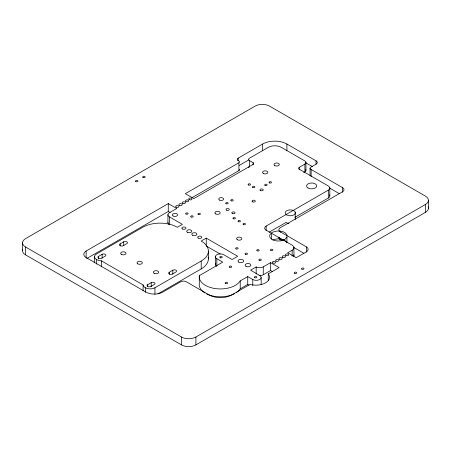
<?xml version="1.0" encoding="UTF-8"?>
<svg xmlns="http://www.w3.org/2000/svg" width="451" height="451" viewBox="0 0 451 451"><rect width="100%" height="100%" fill="white"/><g stroke="black" fill="none" stroke-linecap="round" stroke-linejoin="round"><path stroke-width="0.68" d="M299.176 169.334L299.199 167.344L304.904 164.046A3.918 2.261 0 0 0 304.667 160.849L281.221 147.314A9.121 5.265 0 0 0 268.322 147.314L249.55 158.149A3.061 1.77 0 0 0 249.55 160.652L249.55 167.214M238.139 160.804L238.184 158.149L262.634 144.032A17.161 9.911 0 0 1 286.909 144.032L316.038 160.849A3.918 2.261 0 0 1 316.275 164.046L310.57 167.344A2.683 1.55 0 0 0 311.145 169.508L311.145 176.73M286.926 237.265L284.654 239.537L280.719 240.845A8.778 5.068 0 0 1 269.969 234.638L272.241 232.366C276.159 230.534 280.748 230.523 284.654 232.366L286.926 234.638L286.926 242.193M303.743 172.598L304.904 171.921A3.918 2.261 0 0 0 305.575 169.441M169.429 224.085L169.429 216.863A5.102 2.948 0 0 1 169.429 212.697L176.73 208.48L168.279 203.604L86.135 251.027A8.039 4.64 0 0 0 86.135 257.589L145.82 292.045A12.059 6.962 0 0 0 162.873 292.045L180.648 281.785A4.02 2.323 0 0 1 186.331 281.785L209.067 294.909A16.078 9.279 0 0 0 231.803 294.909L249.961 284.429A13.767 7.949 0 0 0 265.521 282.845A13.767 7.949 0 0 0 268.26 273.864L279.101 267.584L270.572 262.662L263.271 266.879A5.017 2.898 0 0 1 256.179 266.953L250.553 270.2L259.72 275.493A4.899 2.83 0 0 1 259.72 279.496A4.899 2.83 0 0 1 252.785 279.496L247.734 276.576L240.225 280.911A21.141 12.205 0 0 1 215.775 288.646A21.141 12.205 0 0 1 199.297 275.662L222.726 262.138L216.835 258.739A4.899 2.83 0 0 1 216.835 254.736A4.899 2.83 0 0 1 223.769 254.736L232.062 259.528L237.694 256.275L206.242 238.122L201.191 241.037A24.501 14.144 0 0 1 201.191 261.044L201.191 268.92L157.98 293.866M238.184 158.149A3.061 1.77 0 0 0 238.184 160.652L238.912 161.069A2.041 1.178 0 0 1 238.912 162.738L185.327 193.671L193.857 198.592L253.124 164.378A2.041 1.178 0 0 0 253.124 162.71L249.55 160.652M239.244 165.416L248.839 159.874M86.744 258.547L168.279 211.48L170.089 212.522M192.025 197.679L238.912 170.613A2.041 1.178 0 0 0 239.301 169.26M98.589 256.343L102.112 254.308A2.21 1.274 0 0 1 105.235 254.308A2.21 1.274 0 0 1 105.235 256.112L101.712 258.147A2.21 1.274 0 0 1 98.589 258.147A2.21 1.274 0 0 1 98.589 256.343L98.589 258.97M120.186 243.873L123.709 241.837A2.21 1.274 0 0 1 126.832 241.837A2.21 1.274 0 0 1 126.832 243.641L123.309 245.677A2.21 1.274 0 0 1 120.186 245.677A2.21 1.274 0 0 1 120.186 243.873L120.186 245.84M147.697 284.694L151.22 282.659A2.21 1.274 0 0 1 154.343 282.659A2.21 1.274 0 0 1 154.343 284.463L150.82 286.498A2.21 1.274 0 0 1 147.697 286.498A2.21 1.274 0 0 1 147.697 284.694L147.697 286.667M169.3 272.224L172.823 270.188A2.21 1.274 0 0 1 175.946 270.188A2.21 1.274 0 0 1 175.946 271.992L172.417 274.028A2.21 1.274 0 0 1 169.3 274.028A2.21 1.274 0 0 1 169.3 272.224L169.3 274.197M169.429 216.863L182.424 224.367L177.367 227.281A24.501 14.144 0 0 0 142.719 227.281L96.463 253.986A6.737 3.89 0 0 0 96.463 259.488A7.932 4.578 0 0 0 101.374 260.825L143.097 284.914A7.853 4.533 0 0 0 145.369 287.721A6.765 3.907 0 0 0 154.935 287.749L201.191 261.044M266.158 230.63L266.158 226.036L328.311 190.153A5.102 2.948 0 0 0 328.311 185.987L299.774 169.508A2.683 1.55 0 0 1 299.199 167.344M269.202 232.152L286.227 222.326L286.689 222.788A5.102 2.948 0 0 0 288.978 223.549M294.926 217.303L328.311 198.028A5.102 2.948 0 0 0 329.416 194.815M266.158 226.036A5.102 2.948 0 0 0 266.158 230.202L292.147 245.203A6.128 3.535 0 0 1 292.147 250.204L287.699 252.774L296.222 257.696L306.359 251.85A6.128 3.535 0 0 0 306.359 246.844L280.37 231.842A5.102 2.948 0 0 1 279.4 231.064L279.265 230.884A5.102 2.948 0 0 1 280.37 227.676L342.518 191.793A5.102 2.948 0 0 0 342.518 187.627L311.145 169.508M259.099 275.617A5.017 2.898 0 0 0 263.271 274.755L270.572 270.538L272.398 271.592M236.403 292.558A21.141 12.205 0 0 0 240.225 288.787L247.734 284.451L248.856 285.1M25.538 246.985L181.465 337.01A10.21 5.897 0 0 0 195.903 337.01L425.462 204.472A10.21 5.897 0 0 0 425.462 196.14L269.535 106.115A10.21 5.897 0 0 0 255.097 106.115L25.538 238.652A10.21 5.897 0 0 0 25.538 246.985L25.538 254.86L181.465 344.885A10.21 5.897 0 0 0 195.903 344.885L425.462 212.348A10.21 5.897 0 0 0 428.253 207.032M272.894 240.028C276.621 238.314 280.973 238.556 284.654 240.242L286.926 242.514M305.722 162.772L312.396 166.622M329.247 187.836L339.502 193.761M282.157 240.749L280.37 239.718A5.102 2.948 0 0 1 279.4 238.94L279.265 238.759A5.102 2.948 0 0 1 278.921 237.249M293.607 247.362L303.929 253.321M206.242 245.998L220.156 254.026M428.45 200.306L428.45 208.182M425.462 204.472L425.462 212.348M342.518 187.627L342.518 192.222M329.805 188.067L329.805 195.943M328.311 190.153L328.311 198.028M316.038 160.849L316.038 164.13M310.046 168.291L310.046 175.512M306.359 246.844L306.359 252.098M305.936 162.569L305.936 170.444M304.904 164.046L304.904 171.921M295.23 212.066L295.23 219.496M293.939 247.706L293.939 255.582M292.147 250.204L292.147 256.112M286.909 144.032L286.909 150.595M280.719 231.059L280.719 232.372M279.4 237.626L279.4 238.94M279.265 237.451L279.265 238.759M271.389 233.218L271.389 239.126M270.572 262.662L270.572 270.538M268.26 273.864L268.26 280.426M263.271 266.879L263.271 274.755M262.634 144.032L262.634 150.595M261.152 277.495L261.152 284.711M256.179 266.953L256.179 274.169M253.124 162.71L253.124 164.677M252.785 279.496L252.785 285.398M247.734 276.576L247.734 284.451M240.225 280.911L240.225 288.787M238.912 162.738L238.912 170.613M216.835 258.739L216.835 265.96M215.403 256.737L215.403 264.613M208.368 251.038L208.368 258.913M206.242 238.122L206.242 245.338M199.297 275.662L199.297 283.538A21.141 12.205 0 0 0 202.82 291.419M195.903 337.01L195.903 344.885M181.465 337.01L181.465 344.885M172.823 270.188L172.823 274.129M168.279 203.604L168.279 211.48M167.935 214.783L167.935 222.659M154.935 287.749L154.935 294.311M151.22 282.659L151.22 286.599M145.369 287.721L145.369 292.316M143.097 284.914L143.097 290.822M123.709 241.837L123.709 245.778M102.112 254.308L102.112 258.248M101.374 260.825L101.374 266.733M96.463 259.488L96.463 264.083M94.49 256.737L94.49 262.645M86.135 251.027L86.135 257.589M22.55 242.818L22.55 250.694M25.538 254.86A10.21 5.897 0 0 1 22.747 249.544M234.638 293.612A21.141 12.205 0 0 1 206.761 293.956M204.923 292.947A21.141 12.205 0 0 1 203.305 291.82M216.412 266.338A4.899 2.83 0 0 1 215.775 263.531M208.159 257.07A24.501 14.144 0 0 1 201.191 268.92M168.99 224.451A5.102 2.948 0 0 1 167.975 222.27M248.681 167.507A3.061 1.77 0 0 1 248.76 166.819M293.827 254.894A6.128 3.535 0 0 1 293.731 256.495M243.405 224.564A1.223 0.705 0 0 0 245.451 224.243A1.223 0.705 0 0 0 243.952 223.38A1.223 0.705 0 0 0 243.405 224.564M238.821 262.183A2.864 1.652 0 0 0 243.613 261.439A2.864 1.652 0 0 0 240.107 259.421A2.864 1.652 0 0 0 238.821 262.183M257.121 250.818A1.223 0.705 0 0 0 259.167 250.502A1.223 0.705 0 0 0 257.668 249.64A1.223 0.705 0 0 0 257.121 250.818M187.453 232.271A2.554 1.477 0 0 0 191.726 231.611A2.554 1.477 0 0 0 188.597 229.801A2.554 1.477 0 0 0 187.453 232.271M198.277 238.105A2.041 1.178 0 0 0 201.693 237.576A2.041 1.178 0 0 0 199.195 236.132A2.041 1.178 0 0 0 198.277 238.105M192.571 235.23A2.554 1.477 0 0 0 196.85 234.571A2.554 1.477 0 0 0 193.716 232.761A2.554 1.477 0 0 0 192.571 235.23M272.917 262.978A1.629 0.941 0 0 0 275.646 262.555A1.629 0.941 0 0 0 273.65 261.4A1.629 0.941 0 0 0 272.917 262.978M154.163 273.295A2.655 1.533 0 0 0 158.605 272.607A2.655 1.533 0 0 0 155.353 270.73A2.655 1.533 0 0 0 154.163 273.295M245.97 266.31A2.864 1.652 0 0 0 250.756 265.566A2.864 1.652 0 0 0 247.249 263.542A2.864 1.652 0 0 0 245.97 266.31M282.659 257.352A1.629 0.941 0 0 0 285.387 256.929A1.629 0.941 0 0 0 283.391 255.773A1.629 0.941 0 0 0 282.659 257.352M276.164 261.101A1.629 0.941 0 0 0 278.893 260.678A1.629 0.941 0 0 0 276.891 259.528A1.629 0.941 0 0 0 276.164 261.101M279.411 259.224A1.629 0.941 0 0 0 282.146 258.801A1.629 0.941 0 0 0 280.144 257.651A1.629 0.941 0 0 0 279.411 259.224M185.925 201.507A1.629 0.941 0 0 0 188.659 201.084A1.629 0.941 0 0 0 186.658 199.928A1.629 0.941 0 0 0 185.925 201.507M179.43 205.256A1.629 0.941 0 0 0 182.159 204.833A1.629 0.941 0 0 0 180.163 203.677A1.629 0.941 0 0 0 179.43 205.256M182.683 203.378A1.629 0.941 0 0 0 185.412 202.956A1.629 0.941 0 0 0 183.416 201.8A1.629 0.941 0 0 0 182.683 203.378M189.178 199.63A1.629 0.941 0 0 0 191.906 199.207A1.629 0.941 0 0 0 189.91 198.051A1.629 0.941 0 0 0 189.178 199.63M176.183 207.127A1.629 0.941 0 0 0 178.917 206.705A1.629 0.941 0 0 0 176.916 205.555A1.629 0.941 0 0 0 176.183 207.127M285.911 255.475A1.629 0.941 0 0 0 288.64 255.052A1.629 0.941 0 0 0 286.644 253.896A1.629 0.941 0 0 0 285.911 255.475M182.469 228.978A2.041 1.178 0 0 0 185.885 228.448A2.041 1.178 0 0 0 183.388 227.005A2.041 1.178 0 0 0 182.469 228.978M137.814 263.852A2.655 1.533 0 0 0 142.251 263.164A2.655 1.533 0 0 0 139.004 261.292A2.655 1.533 0 0 0 137.814 263.852M173.094 215.978A2.655 1.533 0 0 0 177.531 215.29A2.655 1.533 0 0 0 174.283 213.413A2.655 1.533 0 0 0 173.094 215.978M215.685 213.892A2.655 1.533 0 0 0 220.122 213.205A2.655 1.533 0 0 0 216.875 211.333A2.655 1.533 0 0 0 215.685 213.892M259.207 260.295A1.223 0.705 0 0 0 261.253 259.973A1.223 0.705 0 0 0 259.753 259.111A1.223 0.705 0 0 0 259.207 260.295M237.339 239.735A2.655 1.533 0 0 0 241.775 239.047A2.655 1.533 0 0 0 238.528 237.17A2.655 1.533 0 0 0 237.339 239.735M274.789 165.602A2.655 1.533 0 0 0 279.225 164.914A2.655 1.533 0 0 0 275.978 163.036A2.655 1.533 0 0 0 274.789 165.602M270.837 250.401A1.223 0.705 0 0 0 272.878 250.085A1.223 0.705 0 0 0 271.384 249.223A1.223 0.705 0 0 0 270.837 250.401M121.46 254.409A2.655 1.533 0 0 0 125.897 253.727A2.655 1.533 0 0 0 122.649 251.85A2.655 1.533 0 0 0 121.46 254.409M186.026 214.05A1.223 0.705 0 0 0 188.067 213.735A1.223 0.705 0 0 0 186.573 212.872A1.223 0.705 0 0 0 186.026 214.05M191.077 216.965A1.223 0.705 0 0 0 193.124 216.649A1.223 0.705 0 0 0 191.624 215.787A1.223 0.705 0 0 0 191.077 216.965M245.412 254.308A1.223 0.705 0 0 0 247.458 253.992A1.223 0.705 0 0 0 245.958 253.129A1.223 0.705 0 0 0 245.412 254.308M238.353 221.644A1.223 0.705 0 0 0 240.394 221.328A1.223 0.705 0 0 0 238.9 220.466A1.223 0.705 0 0 0 238.353 221.644M233.297 218.729A1.223 0.705 0 0 0 235.343 218.408A1.223 0.705 0 0 0 233.844 217.545A1.223 0.705 0 0 0 233.297 218.729M231.132 200.808A1.223 0.705 0 0 0 233.178 200.486A1.223 0.705 0 0 0 231.679 199.624A1.223 0.705 0 0 0 231.132 200.808M226.081 203.722A1.223 0.705 0 0 0 228.121 203.407A1.223 0.705 0 0 0 226.627 202.544A1.223 0.705 0 0 0 226.081 203.722M269.394 182.886A1.223 0.705 0 0 0 271.434 182.57A1.223 0.705 0 0 0 269.94 181.702A1.223 0.705 0 0 0 269.394 182.886M265.058 185.384A1.223 0.705 0 0 0 267.105 185.068A1.223 0.705 0 0 0 265.611 184.205A1.223 0.705 0 0 0 265.058 185.384M248.456 184.966A1.223 0.705 0 0 0 250.502 184.651A1.223 0.705 0 0 0 249.008 183.788A1.223 0.705 0 0 0 248.456 184.966M252.791 187.469A1.223 0.705 0 0 0 254.832 187.154A1.223 0.705 0 0 0 253.338 186.291A1.223 0.705 0 0 0 252.791 187.469M294.661 273.323A1.223 0.705 0 0 0 296.702 273.007A1.223 0.705 0 0 0 295.208 272.145A1.223 0.705 0 0 0 294.661 273.323M301.877 269.157A1.223 0.705 0 0 0 303.923 268.841A1.223 0.705 0 0 0 302.424 267.979A1.223 0.705 0 0 0 301.877 269.157M143.063 177.469A1.223 0.705 0 0 0 145.109 177.147A1.223 0.705 0 0 0 143.61 176.285A1.223 0.705 0 0 0 143.063 177.469M135.847 181.635A1.223 0.705 0 0 0 137.888 181.319A1.223 0.705 0 0 0 136.394 180.456A1.223 0.705 0 0 0 135.847 181.635M263.328 173.46A2.655 1.533 0 0 0 267.764 172.778A2.655 1.533 0 0 0 264.517 170.901A2.655 1.533 0 0 0 263.328 173.46M219.434 200.058A2.452 1.415 0 0 0 223.538 199.421A2.452 1.415 0 0 0 220.533 197.69A2.452 1.415 0 0 0 219.434 200.058M198.282 214.434A1.223 0.705 0 0 0 200.329 214.118A1.223 0.705 0 0 0 198.835 213.255A1.223 0.705 0 0 0 198.282 214.434M236.042 248.901A1.223 0.705 0 0 0 238.089 248.586A1.223 0.705 0 0 0 236.589 247.723A1.223 0.705 0 0 0 236.042 248.901M232.288 213.475A1.629 0.941 0 0 0 235.016 213.052A1.629 0.941 0 0 0 233.02 211.902A1.629 0.941 0 0 0 232.288 213.475M252.498 201.806A1.629 0.941 0 0 0 255.232 201.383A1.629 0.941 0 0 0 253.231 200.233A1.629 0.941 0 0 0 252.498 201.806M226.509 210.143A1.629 0.941 0 0 0 229.243 209.721A1.629 0.941 0 0 0 227.242 208.565A1.629 0.941 0 0 0 226.509 210.143M260.441 190.553A1.629 0.941 0 0 0 263.17 190.13A1.629 0.941 0 0 0 261.174 188.975A1.629 0.941 0 0 0 260.441 190.553M229.627 267.229A1.223 0.705 0 0 0 231.673 266.913A1.223 0.705 0 0 0 230.173 266.051A1.223 0.705 0 0 0 229.627 267.229M220.156 257.656A1.223 0.705 0 0 0 222.202 257.335A1.223 0.705 0 0 0 220.702 256.472A1.223 0.705 0 0 0 220.156 257.656M225.539 283.482A1.223 0.705 0 0 0 227.586 283.166A1.223 0.705 0 0 0 226.086 282.303A1.223 0.705 0 0 0 225.539 283.482M254.809 277.658A1.223 0.705 0 0 0 256.85 277.342A1.223 0.705 0 0 0 255.356 276.48A1.223 0.705 0 0 0 254.809 277.658M308.044 188.022A5.102 2.948 0 0 0 316.585 186.703A5.102 2.948 0 0 0 310.333 183.095A5.102 2.948 0 0 0 308.044 188.022M286.689 214.913A5.102 2.948 0 0 0 295.23 213.588A5.102 2.948 0 0 0 288.978 209.98A5.102 2.948 0 0 0 286.689 214.913"/></g></svg>
